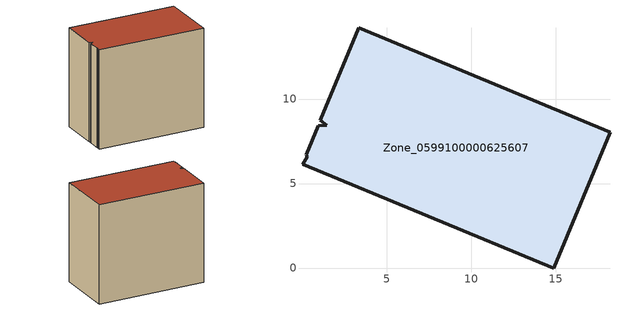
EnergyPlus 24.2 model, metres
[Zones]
Zone_0599100000625607
 floor ground (C_G): 1.46,8.44 1.07,8.73 3.35,14.21 18.21,8.04 14.87,0 0.02,6.14 0.3,6.6 0.23,6.71 0.94,8.41 z0
 wall outside (C_F): 14.87,0 18.21,8.04 3.35,14.21 1.07,8.73 1.46,8.44 0.94,8.41 0.23,6.71 0.3,6.6 0.02,6.14 14.87,0 z0:14.6
 roof outside (C_R): 1.07,8.73 1.46,8.44 0.94,8.41 0.23,6.71 0.3,6.6 0.02,6.14 14.87,0 18.21,8.04 3.35,14.21 z14.6
[BUILDING]
Pand.0599100000625607: North Axis=0; Terrain=City; Loads Convergence Tolerance Value=0.04; Temperature Convergence Tolerance Value=0.4; Solar Distribution=FullExterior; Maximum Number of Warmup Days=25; Minimum Number of Warmup Days=1
[Site:Location]
Rotterdam.The.Hague.AP_ZH_NLD Design_Conditions: Latitude=51.96; Longitude=4.45; Time Zone=1; Elevation=-4.5
[SITE:GROUNDTEMPERATURE:BUILDINGSURFACE]
18, 18, 18, 18, 18, 18, 18, 18, 18, 18, 18, 18
[MATERIAL] Thermal Absorptance=0.9; Solar Absorptance=0.7; Visible Absorptance=0.7
Name | Roughness | Thickness | Conductivity | Density | Specific Heat
G.TI.1946 | MediumSmooth | 0.15 | 1 | 540 | 1210
F.TI.1946 | Rough | 0.3 | 0.857143 | 1920 | 840
R.TI.1946 | MediumRough | 0.2 | 0.1 | 1500 | 1000
[CONSTRUCTION]
C_G: G.TI.1946
C_F: F.TI.1946
C_R: R.TI.1946
[ZONE]
Zone_0599100000625607: Type=1; Multiplier=1; Ceiling Height=Autocalculate; Volume=Autocalculate; Floor Area=autocalculate; Part of Total Floor Area=Yes
[ZONEINFILTRATION:DESIGNFLOWRATE]
Infil_Zone_0599100000625607: Zone or ZoneList or Space or SpaceList=Zone_0599100000625607; Schedule=AlwaysOn; Design Flow Rate Calculation Method=Flow/Area; Flow Rate per Floor Area=0.003; Constant Term Coefficient=1; Temperature Term Coefficient=0; Velocity Term Coefficient=0; Velocity Squared Term Coefficient=0
[HVACTEMPLATE:ZONE:IDEALLOADSAIRSYSTEM]
Zone_0599100000625607: Maximum Heating Supply Air Temperature=50; Minimum Cooling Supply Air Temperature=13; Maximum Heating Supply Air Humidity Ratio=0.0156; Minimum Cooling Supply Air Humidity Ratio=0.0077; Heating Limit=NoLimit; Cooling Limit=NoLimit; Dehumidification Control Type=ConstantSensibleHeatRatio; Cooling Sensible Heat Ratio=0.7; Dehumidification Setpoint=60; Humidification Control Type=None; Humidification Setpoint=30; Outdoor Air Method=None; Outdoor Air Flow Rate per Person=0.00944; Outdoor Air Flow Rate per Zone Floor Area=0; Outdoor Air Flow Rate per Zone=0; Demand Controlled Ventilation Type=None; Outdoor Air Economizer Type=NoEconomizer; Heat Recovery Type=None; Sensible Heat Recovery Effectiveness=0.7; Latent Heat Recovery Effectiveness=0.65
[ZONECONTROL:THERMOSTAT]
ThermostatControl_Zone_0599100000625607: Zone or ZoneList=Zone_0599100000625607; Control Type Schedule=DualSetpointControlType; Control 1=Thermostat_Zone_0599100000625607; Temperature Difference Between Cutout And Setpoint=0
[THERMOSTATSETPOINT:DUALSETPOINT]
Thermostat_Zone_0599100000625607: Heating Setpoint Temperature Schedule=HeatingSetpoint_Zone_0599100000625607; Cooling Setpoint Temperature Schedule=CoolingSetpoint_Zone_0599100000625607
[SCHEDULE:COMPACT]
HeatingSetpoint_Zone_0599100000625607: Through: 12/31, For: AllDays, Until: 24:00, 21
CoolingSetpoint_Zone_0599100000625607: Through: 12/31, For: AllDays, Until: 24:00, 24
DualSetpointControlType: Through: 12/31, For: AllDays, Until: 24:00, 4
AlwaysOn: Through: 12/31, For: AllDays, Until: 24:00, 1
